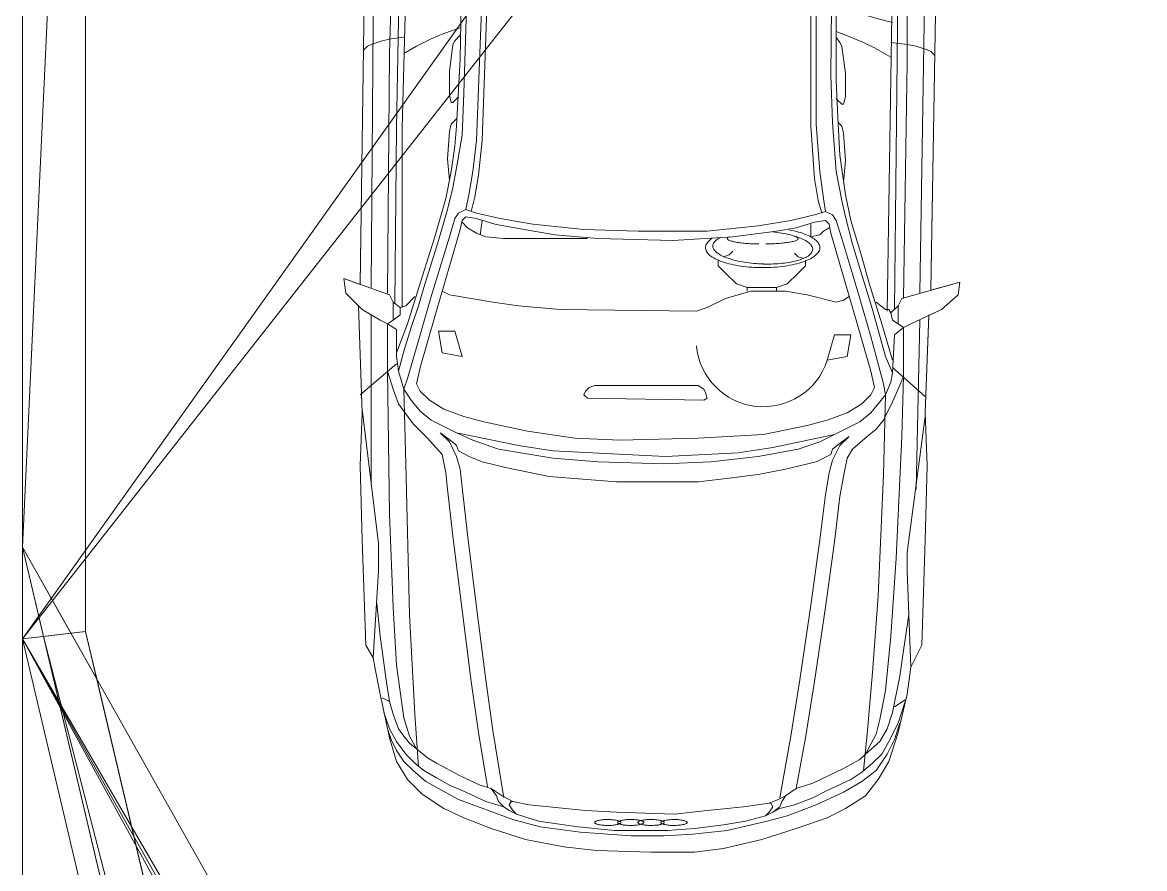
# Model space of a CAD drawing. Header units: millimetres. Extents: x 2239 to 34761, y -1911 to 21446.
# Drawn here: x 2239 to 5618, y 11521 to 14070 of the extents above; entities that cross this region are included whole.
import ezdxf

# ---------------------------------------------------------------- set-up
doc = ezdxf.new("R2010")
doc.units = ezdxf.units.MM
for name, color, linetype, lineweight in [('A-FLOR', 192, 'Continuous', 18), ('A-GENM', 13, 'Continuous', 9), ('A-ROOF', 132, 'Continuous', 9), ('A-WALL', 113, 'Continuous', 18), ('C-BLDG-PADS', 91, 'Continuous', 9), ('C-TOPO', 7, 'Continuous', 9), ('G-IMPT', 8, 'Continuous', 9)]:
    doc.layers.add(name, color=color, linetype=linetype, lineweight=lineweight)

# ---------------------------------------------------------------- blocks, each defined once
blk = doc.blocks.new('CAR - F_audi_a8_o_dwg-304222-3D View 1')
at = {"layer": 'G-IMPT'}
for p, q in [((1637.8, 762.5), (1534.1, 884.5)), ((1235.3, 847.9), (1802.6, 847.9)), ((503.3, 786.9), (515.5, 811.3)), ((1827, 750.3), (1845.3, 774.7)), ((2071, 481.9), (2119.8, 475.8)), ((1894.1, -414.8), (1894.1, -512.4)), ((1625.7, -902.8), (1528.1, -1012.6)), ((1808.7, -896.7), (1833.1, -921.1)), ((484.9, -908.9), (509.3, -945.5)), ((1216.9, -982.1), (1784.2, -994.3))]:
    blk.add_line(p, q, dxfattribs=at)
for points in [[(1802.6, -1024.8, 0), (1473.2, -1012.6, 0), (1296.2, -1018.7, 0), (1046.1, -1012.6, 0), (692.4, -1000.4, 0), (619.2, -963.8, 0), (527.6, -951.6, 0), (399.6, -921.1, 0), (302, -890.6, 0), (240.9, -854, 0), (186.1, -811.3, 0), (143.3, -744.2, 0), (112.8, -683.2, 0), (76.3, -579.5, 0), (39.6, -463.6, 0), (9.2, -335.5, 0), (-3.1, -237.9, 0), (-3.1, -91.5, 0), (3.1, 91.5, 0), (15.3, 201.3, 0), (39.6, 329.4, 0), (76.3, 445.3, 0), (112.8, 536.8, 0), (143.3, 603.9, 0), (192.1, 677.1, 0), (240.9, 725.9, 0), (302, 762.5, 0), (381.3, 786.9, 0), (527.6, 817.4, 0), (619.2, 835.7, 0), (649.6, 841.8, 0), (692.4, 866.2, 0), (1046.1, 878.4, 0), (1296.2, 884.5, 0), (1473.2, 878.4, 0), (1833.1, 890.6, 0), (1473.2, 878.4, 0), (1296.2, 884.5, 0), (1046.1, 878.4, 0), (692.4, 866.2, 0), (649.6, 841.8, 0), (619.2, 835.7, 0), (527.6, 817.4, 0), (381.3, 786.9, 0), (302, 762.5, 0), (240.9, 725.9, 0), (192.1, 677.1, 0), (143.3, 603.9, 0), (112.8, 536.8, 0), (76.3, 445.3, 0), (39.6, 329.4, 0), (15.3, 201.3, 0), (3.1, 91.5, 0), (-3.1, -91.5, 0), (-3.1, -237.9, 0), (9.2, -335.5, 0), (39.6, -463.6, 0), (76.3, -579.5, 0), (112.8, -683.2, 0), (143.3, -744.2, 0), (186.1, -811.3, 0), (240.9, -854, 0), (302, -890.6, 0), (399.6, -921.1, 0), (527.6, -951.6, 0), (619.2, -963.8, 0), (692.4, -1000.4, 0), (1046.1, -1012.6, 0), (1296.2, -1018.7, 0), (1473.2, -1012.6, 0), (1800.7, -1024.7, 0), (1820.8, -1067.5, 0), (1869.7, -1122.4, 0), (1912.4, -1128.5, 0), (1884.9, -1030.8, 0), (2949.3, -1049.2, 0)], [(3565.4, 860.1, 0), (2778.6, 872.3, 0), (1904.8, 884.5, 0), (1924.6, 939.4, 0), (1875.8, 933.3, 0), (1833.1, 890.6, 0)], [(1924.6, 939.4, 0), (1869.7, 786.9, 0), (1845.3, 774.7, 0), (1784.2, 774.7, 0), (1772.1, 793, 0), (1784.2, 817.4, 0), (1820.8, 878.4, 0), (1875.8, 933.3, 0), (1924.6, 939.4, 0)], [(649.6, 841.8, 0), (942.5, 823.5, 0), (1034, 823.5, 0), (1485.3, 878.4, 0)], [(3681.3, 725.9, 0), (3693.6, 750.3, 0), (3705.8, 768.6, 0), (3718, 793, 0), (3724.1, 823.5, 0), (3711.8, 841.8, 0), (3565.4, 860.1, 0), (2778.6, 872.3, 0), (1906.2, 884.5, 0)], [(2693.2, 872.3, 0), (2705.3, 860.1, 0), (2711.4, 847.9, 0), (2723.7, 811.3, 0), (2729.8, 780.8, 0), (2735.8, 738.1, 0)], [(1613.5, 793, 0), (1131.6, 786.9, 0), (820.5, 774.7, 0), (625.3, 762.5, 0), (448.4, 738.1, 0), (387.3, 719.8, 0), (344.7, 695.4, 0), (362.9, 719.8, 0), (387.3, 738.1, 0), (411.8, 756.4, 0), (460.6, 774.7, 0), (503.3, 786.9, 0), (582.6, 799.1, 0), (674.1, 811.3, 0), (722.8, 817.4, 0), (832.7, 829.6, 0)], [(3236.1, 835.7, 0), (2784.6, 841.8, 0), (1894.1, 847.9, 0)], [(411.8, 793, 0), (375.2, 780.8, 0), (338.6, 762.5, 0), (302, 738.1, 0), (271.5, 707.6, 0), (234.8, 664.9, 0), (204.3, 610, 0), (173.9, 555.1, 0), (106.8, 372.1, 0), (82.3, 280.6, 0), (64.1, 146.4, 0), (51.9, -24.4, 0), (51.9, -134.2, 0), (58, -231.8, 0), (70.1, -347.7, 0), (100.7, -481.9, 0), (118.9, -549, 0), (155.6, -646.6, 0), (198.3, -738.1, 0), (234.8, -799.1, 0), (271.5, -847.9, 0), (326.4, -884.5, 0), (375.2, -908.9, 0), (430.1, -927.2, 0)], [(466.7, 805.2, 0), (411.8, 786.9, 0), (369.1, 762.5, 0), (326.4, 732, 0), (295.9, 701.5, 0), (271.5, 671, 0), (247.1, 628.3, 0), (222.7, 585.6, 0), (198.3, 530.7, 0), (167.8, 463.6, 0), (149.5, 402.6, 0), (137.3, 384.3, 0), (125.1, 359.9, 0), (100.7, 286.7, 0), (82.3, 152.5, 0), (70.1, 30.5, 0), (70.1, -146.4, 0), (76.3, -237.9, 0), (88.5, -335.5, 0), (100.7, -408.7, 0), (118.9, -475.8, 0), (131.2, -500.2, 0), (143.3, -524.6, 0), (155.6, -573.4, 0), (180, -634.4, 0), (204.3, -683.2, 0), (240.9, -762.5, 0), (265.3, -799.1, 0), (295.9, -835.7, 0), (326.4, -866.2, 0), (369.1, -890.6, 0), (430.1, -921.1, 0), (503.3, -945.5, 0)], [(1613.5, 756.4, 0), (1662.2, 762.5, 0), (1753.8, 762.5, 0), (1772.1, 793, 0), (1613.5, 793, 0), (1552.5, 774.7, 0), (1503.7, 756.4, 0), (1479.3, 738.1, 0), (1436.6, 707.6, 0), (1387.8, 658.8, 0), (1332.8, 610, 0), (1271.9, 597.8, 0), (1216.9, 591.7, 0), (1058.4, 573.4, 0), (570.4, 512.4, 0), (399.6, 488, 0), (216.6, 457.5, 0)], [(1875.8, 793, 0), (2681, 786.9, 0), (3486.1, 762.5, 0)], [(3083.6, -951.6, 0), (2650.5, -951.6, 0), (1857.5, -939.4, 0)], [(283.6, 689.3, 0), (460.6, 701.5, 0), (796.1, 719.8, 0), (1302.4, 732, 0), (1552.5, 738.1, 0), (1613.5, 756.4, 0), (1680.6, 738.1, 0), (1759.8, 713.7, 0), (1833.1, 689.3, 0), (1894.1, 671, 0), (2052.7, 622.2, 0), (2156.4, 591.7, 0), (2229.6, 573.4, 0), (2296.7, 561.2, 0), (2406.5, 542.9, 0), (2546.8, 536.8, 0), (2943.3, 524.6, 0)], [(1674.5, 762.5, 0), (1772.1, 725.9, 0), (1930.7, 677.1, 0), (2064.8, 634.4, 0), (2193, 597.8, 0), (2284.5, 579.5, 0), (2369.8, 567.3, 0), (2437, 561.2, 0), (2662.6, 549, 0), (3028.6, 542.9, 0), (3284.8, 542.9, 0), (3400.8, 555.1, 0), (3535, 579.5, 0), (3644.8, 610, 0), (3772.8, 646.6, 0), (3846.1, 671, 0), (3919.3, 707.6, 0)], [(1784.2, 774.7, 0), (1802.6, 750.3, 0), (1827, 750.3, 0), (1833.1, 732, 0), (1863.6, 701.5, 0)], [(1839.2, 768.6, 0), (2430.8, 762.5, 0), (3095.8, 750.3, 0), (3754.6, 719.8, 0), (3919.3, 707.6, 0), (3968.1, 701.5, 0), (3949.8, 689.3, 0)], [(2083.2, -48.8, 0), (2089.3, 134.2, 0), (2107.6, 305, 0), (2125.8, 414.8, 0), (2144.2, 494.1, 0), (2156.4, 530.7, 0), (2144.2, 555.1, 0), (2125.8, 567.3, 0), (2064.8, 585.6, 0), (1863.6, 646.6, 0), (1735.5, 683.2, 0), (1589.1, 725.9, 0), (1552.5, 738.1, 0), (1515.8, 713.7, 0), (1479.3, 683.2, 0), (1448.8, 646.6, 0), (1406.1, 561.2, 0), (1363.3, 353.8, 0), (1345.1, 237.9, 0), (1326.8, -140.3, 0), (1338.9, -384.3, 0), (1357.3, -500.2, 0), (1400, -707.6, 0), (1442.7, -793, 0), (1473.2, -829.6, 0), (1509.8, -860.1, 0), (1534.1, -878.4, 0), (1570.8, -872.3, 0), (1729.3, -829.6, 0), (1857.5, -793, 0), (2058.8, -732, 0), (2119.8, -713.7, 0), (2138.1, -701.5, 0), (2150.2, -677.1, 0), (2138.1, -640.5, 0), (2119.8, -561.2, 0), (2101.4, -451.4, 0), (2083.2, -280.6, 0), (2083.2, -48.8, 0)], [(1827, 744.2, 0), (2430.8, 744.2, 0), (3101.8, 725.9, 0), (3608.1, 701.5, 0)], [(2681, 738.1, 0), (2705.3, 695.4, 0), (2729.8, 646.6, 0), (2748.1, 603.9, 0), (2766.4, 549, 0)], [(344.7, 695.4, 0), (314.1, 658.8, 0), (295.9, 628.3, 0), (253.2, 549, 0), (222.7, 481.9, 0), (210.5, 445.3, 0), (186.1, 408.7, 0), (167.8, 372.1, 0), (155.6, 317.2, 0), (137.3, 128.1, 0), (131.2, 24.4, 0), (125.1, -170.8, 0), (137.3, -280.6, 0), (149.5, -402.6, 0), (161.6, -488, 0), (173.9, -518.5, 0), (186.1, -542.9, 0), (198.3, -561.2, 0), (210.5, -579.5, 0)], [(2058.8, 85.4, 0), (2071, 231.8, 0), (2095.3, 366, 0), (2107.6, 433.1, 0), (2125.8, 494.1, 0), (2132, 530.7, 0), (2119.8, 542.9, 0), (2089.3, 549, 0), (1985.6, 579.5, 0), (1796.5, 634.4, 0), (1625.7, 683.2, 0), (1570.8, 695.4, 0), (1546.4, 683.2, 0), (1515.8, 652.7, 0), (1485.3, 603.9, 0), (1460.9, 536.8, 0), (1442.7, 469.7, 0), (1412.1, 323.3, 0), (1387.8, 164.7, 0), (1381.7, 12.2, 0), (1387.8, -250.1, 0), (1400, -469.7, 0), (1430.5, -616.1, 0), (1448.8, -683.2, 0), (1473.2, -750.3, 0), (1503.7, -799.1, 0), (1534.1, -829.6, 0), (1558.6, -841.8, 0), (1613.5, -829.6, 0), (1784.2, -780.8, 0), (1973.3, -725.9, 0), (2077.1, -695.4, 0), (2107.6, -689.3, 0), (2119.8, -677.1, 0), (2113.7, -640.5, 0), (2095.3, -579.5, 0), (2083.2, -512.4, 0), (2064.8, -366, 0), (2052.7, -164.7, 0), (2058.8, 85.4, 0)], [(180, 402.6, 0), (405.6, 439.2, 0), (576.5, 463.6, 0), (820.5, 494.1, 0), (1064.5, 524.6, 0), (1223.1, 542.9, 0), (1284.1, 549, 0), (1326.8, 561.2, 0), (1375.6, 585.6, 0), (1406.1, 616.1, 0), (1387.8, 591.7, 0), (1369.5, 567.3, 0), (1363.3, 561.2, 0), (1345.1, 555.1, 0), (1326.8, 518.5, 0), (1308.5, 475.8, 0), (1290.1, 396.5, 0), (1259.7, 250.1, 0), (1241.3, 24.4, 0), (1241.3, -250.1, 0), (1253.6, -353.8, 0), (1265.8, -451.4, 0), (1284.1, -542.9, 0), (1308.5, -646.6, 0), (1332.8, -695.4, 0), (1351.2, -701.5, 0), (1357.3, -707.6, 0), (1375.6, -732, 0), (1393.8, -756.4, 0), (1363.3, -725.9, 0), (1314.6, -701.5, 0), (1271.9, -689.3, 0), (1198.7, -677.1, 0), (1046.1, -658.8, 0), (826.6, -628.3, 0), (576.5, -591.7, 0), (387.3, -561.2, 0), (180, -524.6, 0)], [(1662.2, 542.9, 0), (1747.7, 567.3, 0), (1747.7, 622.2, 0), (1674.5, 610, 0), (1662.2, 542.9, 0)], [(1863.6, -756.4, 0), (1851.3, -738.1, 0), (1845.3, -713.7, 0), (1869.7, -616.1, 0), (1881.8, -542.9, 0), (1881.8, -427, 0), (1857.5, -341.6, 0), (1827, -280.6, 0), (1814.8, -244, 0), (1820.8, 213.5, 0), (1833.1, 353.8, 0), (1845.3, 439.2, 0), (1857.5, 512.4, 0), (1869.7, 585.6, 0), (1881.8, 610, 0)], [(2254, 585.6, 0), (2327.2, 591.7, 0), (2418.7, 585.6, 0), (2443.1, 579.5, 0), (2461.3, 561.2, 0)], [(2534.6, 555.1, 0), (2516.3, 573.4, 0), (2516.3, 579.5, 0), (2540.6, 585.6, 0), (2620, 585.6, 0), (2711.4, 573.4, 0), (2723.7, 567.3, 0), (2742, 549, 0)], [(1406.1, 561.2, 0), (1381.7, 506.3, 0), (1351.2, 420.9, 0), (1320.7, 237.9, 0), (1308.5, 85.4, 0), (1302.4, -134.2, 0), (1308.5, -292.8, 0), (1326.8, -451.4, 0), (1351.2, -585.6, 0), (1375.6, -658.8, 0), (1400, -707.6, 0)], [(2113.7, 542.9, 0), (2095.3, 524.6, 0), (2077.1, 494.1, 0), (2064.8, 463.6, 0), (2058.8, 402.6, 0), (2058.8, 122, 0)], [(2156.4, 530.7, 0), (2211.3, 518.5, 0), (2284.5, 506.3, 0), (2388.2, 494.1, 0), (2888.4, 475.8, 0), (3589.8, 469.7, 0), (3644.8, 475.8, 0), (3687.4, 481.9, 0), (3718, 488, 0)], [(2150.2, 512.4, 0), (2199.1, 500.2, 0), (2272.2, 488, 0), (2388.2, 475.8, 0), (2894.5, 457.5, 0), (3583.8, 451.4, 0), (3663.1, 457.5, 0), (3705.8, 469.7, 0)], [(149.5, 402.6, 0), (167.8, 420.9, 0), (186.1, 427, 0), (210.5, 445.3, 0)], [(125.1, 359.9, 0), (137.3, 372.1, 0), (155.6, 384.3, 0), (167.8, 378.2, 0), (167.8, 372.1, 0)], [(1522, 122, 0), (1515.8, -268.4, 0), (1522, -280.6, 0), (1540.2, -274.5, 0), (1552.5, -268.4, 0), (1564.7, -250.1, 0), (1564.7, 97.6, 0), (1558.6, 115.9, 0), (1546.4, 128.1, 0), (1534.1, 134.2, 0), (1522, 122, 0)], [(1881.8, -414.8, 0), (1894.1, -414.8, 0), (1906.2, -378.2, 0), (1942.8, -341.6, 0), (1967.3, -317.2, 0), (1985.6, -317.2, 0)], [(1997.8, -335.5, 0), (2003.8, -353.8, 0), (2016.1, -366, 0)], [(118.9, -475.8, 0), (131.2, -488, 0), (149.5, -500.2, 0), (161.6, -494.1, 0), (161.6, -488, 0)], [(131.2, -500.2, 0), (149.5, -524.6, 0), (167.8, -530.7, 0), (186.1, -542.9, 0)], [(1881.8, -512.4, 0), (1894.1, -512.4, 0), (1906.2, -549, 0), (1942.8, -585.6, 0), (1967.3, -610, 0), (1985.6, -610, 0)], [(1607.3, -902.8, 0), (1735.5, -908.9, 0), (1759.8, -939.4, 0), (1595.2, -939.4, 0), (1552.5, -921.1, 0), (1509.8, -902.8, 0), (1448.8, -872.3, 0), (1418.2, -847.9, 0), (1393.8, -817.4, 0), (1351.2, -768.6, 0), (1320.7, -750.3, 0), (1259.7, -738.1, 0), (1192.6, -725.9, 0), (1040.1, -707.6, 0), (820.5, -677.1, 0), (570.4, -640.5, 0), (381.3, -610, 0), (210.5, -579.5, 0), (228.8, -634.4, 0), (277.6, -738.1, 0), (308.1, -793, 0), (326.4, -811.3, 0)], [(1991.7, -603.9, 0), (1997.8, -585.6, 0), (2010, -573.4, 0)], [(2107.6, -628.3, 0), (2064.8, -628.3, 0), (2071, -658.8, 0), (2083.2, -671, 0), (2095.3, -689.3, 0)], [(2144.2, -664.9, 0), (2186.8, -652.7, 0), (2260.1, -640.5, 0), (2437, -628.3, 0), (2766.4, -628.3, 0), (3541.1, -634.4, 0), (3596, -640.5, 0), (3681.3, -652.7, 0), (3699.7, -658.8, 0)], [(2150.2, -677.1, 0), (2193, -671, 0), (2284.5, -658.8, 0), (2443.1, -646.6, 0), (2772.5, -646.6, 0), (3516.6, -652.7, 0), (3589.8, -658.8, 0), (3669.2, -671, 0), (3711.8, -677.1, 0)], [(271.5, -805.2, 0), (393.5, -817.4, 0), (600.8, -835.7, 0), (857.1, -854, 0), (1265.8, -872.3, 0), (1534.1, -878.4, 0), (1576.8, -896.7, 0), (1607.3, -902.8, 0), (1662.2, -878.4, 0), (1820.8, -835.7, 0), (1936.8, -799.1, 0), (2040.5, -768.6, 0), (2132, -744.2, 0), (2186.8, -732, 0), (2284.5, -713.7, 0), (2449.2, -701.5, 0), (2607.8, -695.4, 0), (3187.3, -701.5, 0)], [(1650.1, -683.2, 0), (1735.5, -707.6, 0), (1735.5, -762.5, 0), (1662.2, -750.3, 0), (1650.1, -683.2, 0)], [(1650.1, -902.8, 0), (1772.1, -866.2, 0), (1912.4, -823.5, 0), (1997.8, -799.1, 0), (2119.8, -762.5, 0), (2205.2, -744.2, 0), (2339.3, -725.9, 0), (2443.1, -719.8, 0), (2589.4, -713.7, 0), (2943.3, -713.7, 0), (3211.7, -719.8, 0), (3358.1, -732, 0), (3461.8, -750.3, 0), (3596, -786.9, 0), (3711.8, -823.5, 0), (3785.1, -847.9, 0), (3864.4, -878.4, 0), (3894.8, -896.7, 0)], [(2528.5, -713.7, 0), (2510.1, -732, 0), (2510.1, -738.1, 0), (2534.6, -744.2, 0), (2613.8, -744.2, 0), (2705.3, -732, 0), (2717.6, -725.9, 0), (2735.8, -713.7, 0)], [(2668.8, -896.7, 0), (2699.3, -841.8, 0), (2717.6, -805.2, 0), (2735.8, -762.5, 0), (2754.1, -713.7, 0)], [(2784.6, -902.8, 0), (2796.8, -854, 0), (2809.1, -811.3, 0), (2821.3, -768.6, 0), (2833.4, -713.7, 0)], [(2247.8, -738.1, 0), (2321.1, -744.2, 0), (2412.6, -738.1, 0), (2437, -732, 0), (2449.2, -719.8, 0)], [(1595.2, -939.4, 0), (1393.8, -933.3, 0), (985.2, -915, 0), (722.8, -896.7, 0), (539.9, -878.4, 0), (442.3, -860.1, 0), (393.5, -847.9, 0), (326.4, -811.3, 0), (369.1, -860.1, 0), (411.8, -884.5, 0), (466.7, -902.8, 0), (588.7, -927.2, 0), (674.1, -939.4, 0), (796.1, -957.7, 0)], [(1875.8, -994.3, 0), (2992.1, -1012.6, 0), (3779, -1006.5, 0), (4108.4, -994.3, 0), (4413.3, -994.3, 0), (4535.3, -969.9, 0), (4669.6, -951.6, 0), (4773.3, -927.2, 0), (4883.1, -902.8, 0), (4925.8, -884.5, 0), (4950.2, -860.1, 0), (4968.5, -823.5, 0)], [(1772.1, -921.1, 0), (1784.2, -902.8, 0), (1808.7, -896.7, 0), (1820.8, -890.6, 0), (1820.8, -878.4, 0), (1845.3, -847.9, 0)], [(1814.8, -884.5, 0), (2955.4, -902.8, 0), (3376.4, -896.7, 0), (3596, -890.6, 0)], [(1820.8, -908.9, 0), (2979.8, -921.1, 0), (3571.6, -915, 0), (3833.8, -902.8, 0), (3943.7, -896.7, 0), (3949.8, -884.5, 0)], [(2674.8, -1043.1, 0), (2687.1, -1030.9, 0), (2693.2, -1018.7, 0), (2705.3, -982.1, 0), (2711.4, -951.6, 0), (2717.6, -896.7, 0)], [(1820.8, -1067.5, 0), (1869.7, -1122.4, 0), (1912.4, -1128.5, 0), (1857.5, -933.3, 0), (1833.1, -921.1, 0), (1772.1, -921.1, 0), (1759.8, -939.4, 0), (1772.1, -963.8, 0), (1820.8, -1067.5, 0)], [(1888, -1030.9, 0), (2949.3, -1049.2, 0), (3577.7, -1043.1, 0), (3693.6, -1030.9, 0), (3705.8, -1012.6, 0), (3699.7, -982.1, 0), (3687.4, -957.7, 0), (3675.3, -939.4, 0), (3663.1, -915, 0)], [(619.2, -963.8, 0), (942.5, -951.6, 0), (1003.5, -951.6, 0), (1460.9, -1012.6, 0)]]:
    blk.add_polyline3d(points, dxfattribs=at)
for centre, radius, start, end in [((224, 57.5), 137, 171.4227, 174.6345), ((182.1, 63.9), 94.6, 167.3758, 171.4896), ((143.6, 72.7), 55.2, 161.6336, 167.5415), ((115.7, 82.2), 25.7, 152.1722, 162.0435), ((101, 90.2), 8.99, 133.4246, 153.4161), ((96.9, 94.6), 2.96, 92.769, 134.3714), ((96.6, 94.6), 2.96, 45.3247, 86.9272), ((92.5, 90.2), 8.99, 26.2976, 46.2891), ((77.8, 82.3), 25.7, 17.6653, 27.5365), ((49.8, 73), 55.2, 12.1651, 18.0729), ((11.3, 64.4), 94.6, 8.211, 12.3248), ((-30.6, 58.2), 137, 5.0721, 8.2839), ((280.1, 53), 193.3, 177.3126, 179.8641), ((280.1, 52.9), 193.3, 179.8429, 182.3943), ((259.6, 54), 172.8, 174.5866, 177.3366), ((259.6, 52), 172.8, 182.366, 185.116), ((-66.2, 52.8), 172.8, 354.5935, 357.3435), ((-66.2, 54.9), 172.8, 2.366, 5.116), ((-86.7, 53.9), 193.3, 359.8429, 2.3943), ((-86.7, 53.9), 193.3, 357.3126, 359.8641), ((224, 48.7), 137, 185.0796, 188.2913), ((222.4, -18.6), 135.5, 171.7593, 175.0084), ((182.1, 42.5), 94.6, 188.211, 192.3248), ((181.1, -12.5), 93.6, 167.6748, 171.8346), ((143.6, 33.9), 55.2, 192.1651, 198.0729), ((143, -4), 54.6, 161.8658, 167.8341), ((115.4, 5.2), 25.5, 152.3408, 162.292), ((115.6, 24.6), 25.7, 197.6653, 207.5365), ((100.8, 13), 9, 133.4923, 153.536), ((100.9, 16.7), 8.99, 206.2828, 226.2743), ((96.7, 17.4), 3.02, 93.1614, 134.4244), ((96.7, 12.3), 2.97, 225.3357, 266.9382), ((96.4, 17.4), 3.02, 46.1663, 87.4294), ((96.4, 12.3), 2.96, 272.7798, 314.3823), ((92.4, 13), 9, 27.0383, 47.082), ((92.3, 16.7), 8.99, 313.4098, 333.4013), ((77.9, 5), 25.5, 18.3113, 28.2626), ((77.7, 24.7), 25.7, 332.1842, 342.0554), ((49.7, 34.1), 55.2, 341.6239, 347.5318), ((50.4, -4.5), 54.7, 12.7496, 18.7179), ((11.2, 42.9), 94.6, 347.384, 351.4979), ((12.4, -13.4), 93.6, 8.7572, 12.917), ((-30.6, 49.4), 137, 351.4153, 354.6271), ((-28.9, -19.9), 135.5, 5.5782, 8.8273), ((277.8, -22.7), 191, 177.7236, 180.3057), ((277.8, -22.8), 191, 180.2872, 182.8692), ((257.6, -21.8), 170.7, 174.9646, 177.7473), ((257.6, -23.9), 170.8, 182.8341, 185.6168), ((-64, -23.5), 170.8, 2.8341, 5.6168), ((-64, -25.5), 170.7, 354.9715, 357.7542), ((-84.2, -24.5), 191, 0.2805, 2.8626), ((-84.2, -24.6), 191, 357.7236, 0.3057), ((257.6, -91.5), 170.8, 174.3832, 177.1659), ((222.5, -27.4), 135.5, 185.5782, 188.8273), ((222.5, -88), 135.5, 171.1727, 174.4218), ((181.2, -33.9), 93.6, 188.7572, 192.917), ((181.2, -81.4), 93.6, 167.083, 171.2428), ((143.2, -42.8), 54.7, 192.7496, 198.7179), ((143.2, -72.6), 54.7, 161.2821, 167.2504), ((115.7, -63), 25.5, 151.7493, 161.7006), ((115.7, -52.3), 25.5, 198.2994, 208.2507), ((101.2, -55), 9, 132.9035, 152.9472), ((101.2, -60.3), 9, 207.0528, 227.0965), ((97.2, -50.6), 3.02, 92.5706, 133.8337), ((97.2, -64.7), 3.02, 226.1663, 267.4294), ((96.9, -50.6), 3.02, 45.5756, 86.8386), ((96.9, -64.7), 3.02, 273.1614, 314.4244), ((92.8, -55), 9, 26.4493, 46.493), ((92.8, -60.4), 9, 313.507, 333.5507), ((78.2, -62.8), 25.5, 17.7199, 27.6712), ((78.2, -52.5), 25.5, 332.3288, 342.2801), ((50.6, -43.3), 54.6, 341.8658, 347.8341), ((50.6, -72.1), 54.6, 12.1659, 18.1342), ((12.5, -34.8), 93.6, 347.6748, 351.8346), ((12.5, -80.6), 93.6, 8.1654, 12.3252), ((-28.8, -28.7), 135.5, 351.7593, 355.0084), ((-28.8, -86.7), 135.5, 4.9916, 8.2407), ((-64, -89.8), 170.7, 2.2458, 5.0285), ((277.8, -92.6), 191, 177.1308, 179.7128), ((277.8, -92.7), 191, 179.6943, 182.2764), ((257.6, -93.6), 170.7, 182.2527, 185.0354), ((222.4, -96.8), 135.5, 184.9916, 188.2407), ((-28.9, -95.5), 135.5, 351.1727, 354.4218), ((-64, -91.9), 170.8, 354.3832, 357.1659), ((-84.2, -90.8), 191, 357.1374, 359.7195), ((-84.2, -90.7), 191, 359.6943, 2.2764), ((224, -164.1), 137, 171.7087, 174.9204), ((181.1, -102.9), 93.6, 188.1654, 192.3252), ((182.1, -157.8), 94.6, 167.6752, 171.789), ((143, -111.3), 54.6, 192.1659, 198.1342), ((143.6, -149.3), 55.2, 161.9271, 167.8349), ((115.6, -139.9), 25.7, 152.4635, 162.3347), ((115.4, -120.6), 25.5, 197.708, 207.6592), ((100.9, -132), 8.99, 133.7257, 153.7172), ((100.8, -128.4), 9, 206.464, 226.5077), ((96.7, -132.8), 3.02, 225.5756, 266.8386), ((96.7, -127.7), 2.97, 93.0618, 134.6643), ((96.4, -127.7), 2.96, 45.6177, 87.2202), ((96.4, -132.8), 3.02, 272.5706, 313.8337), ((92.3, -132.1), 8.99, 26.5987, 46.5902), ((92.4, -128.4), 9, 312.918, 332.9617), ((77.7, -140), 25.7, 17.9446, 27.8158), ((77.9, -120.4), 25.5, 331.7374, 341.6887), ((49.7, -149.5), 55.2, 12.4682, 18.3761), ((50.4, -110.9), 54.7, 341.2821, 347.2504), ((11.2, -158.3), 94.6, 8.5021, 12.616), ((12.4, -102), 93.6, 347.083, 351.2428), ((-30.6, -164.7), 137, 5.3729, 8.5847), ((280.1, -168.3), 193.3, 177.6057, 180.1571), ((280.1, -168.4), 193.3, 180.1359, 182.6874), ((259.6, -167.4), 172.8, 174.884, 177.634), ((259.6, -169.4), 172.8, 182.6634, 185.4134), ((224, -172.9), 137, 185.3655, 188.5773), ((-30.6, -173.5), 137, 351.7161, 354.9279), ((-66.2, -168.2), 172.8, 2.6565, 5.4065), ((-66.2, -170.2), 172.8, 354.884, 357.634), ((-86.7, -169.2), 193.3, 0.1359, 2.6874), ((-86.7, -169.3), 193.3, 357.6057, 0.1571), ((182.1, -179.3), 94.6, 188.5104, 192.6242), ((143.6, -188.1), 55.2, 192.4585, 198.3664), ((115.7, -197.6), 25.7, 197.9565, 207.8278), ((101, -205.5), 8.99, 206.5839, 226.5754), ((96.9, -209.9), 2.96, 225.6286, 267.231), ((96.6, -209.9), 2.96, 273.0728, 314.6753), ((92.5, -205.6), 8.99, 313.7109, 333.7024), ((77.8, -197.7), 25.7, 332.4635, 342.3347), ((49.8, -188.3), 55.2, 341.9271, 347.8349), ((11.3, -179.8), 94.6, 347.6752, 351.789), ((1719.2, -468.6), 225.5, 95.1708, 252.1488), ((2108.6, -369), 133, 147.1773, 157.3863), ((2053.8, -333), 67.5, 131.5573, 147.6308), ((2031.4, -307.5), 33.6, 106.3206, 131.8905), ((2034.6, -321.3), 22.5, 95.5672, 125.0822), ((2028.2, -298.8), 24.2, 73.3191, 104.9558), ((2033.5, -318.3), 19.4, 60.9631, 93.4752), ((2024.5, -308.5), 34.7, 47.0308, 72.0583), ((2026, -331), 34.1, 37.8878, 60.2882), ((2000.7, -334.8), 70.1, 31.7377, 47.4013), ((2196.2, -406.6), 228.3, 157.1395, 164.25), ((2160.2, -407.4), 177.1, 153.7685, 161.2208), ((2088, -371.3), 96.4, 142.8811, 154.0779), ((2047.7, -340.2), 45.5, 124.9664, 143.466), ((1995, -356.1), 74, 25.1298, 38.4953), ((2407, -457.2), 445.4, 169.5034, 174.0506), ((2303.3, -437.6), 339.8, 164.1246, 169.5735), ((2356.7, -465.4), 382.2, 166.4926, 170.9466), ((2255.9, -440.8), 278.5, 161.0689, 166.573), ((2307.4, -423.1), 264.7, 169.1391, 172.7273), ((2173.4, -396.9), 128.2, 163.5407, 169.3805), ((2092.3, -372.2), 43.5, 152.3145, 164.4305), ((2061.9, -355.6), 8.76, 120.4981, 156.2914), ((2058.7, -351.2), 3.44, 47.7094, 112.4296), ((2051.4, -359), 14.1, 20.8932, 46.8224), ((2482, -465.4), 520.8, 174.0068, 178.1021), ((2438.9, -478.9), 465.5, 170.8995, 174.803), ((2639.7, -459.4), 599.1, 175.174, 177.2502), ((2474.7, -445.2), 433.5, 172.6361, 175.2143), ((2509, -467.1), 547.8, 178.0204, 181.9797), ((2482, -483.1), 508.8, 174.7677, 178.4458), ((2761.9, -465.6), 721.4, 177.2239, 179.0573), ((2480.8, -468), 519.6, 181.9905, 186.0923), ((2474.6, -483.2), 501.5, 178.4145, 182.1285), ((2769.9, -467.4), 729.4, 180.7794, 182.5993), ((2404.8, -476.4), 443.2, 186.0458, 190.608), ((2418.5, -485.6), 445.2, 182.0896, 186.1109), ((2653.5, -473), 613, 182.5741, 184.6187), ((2490.9, -486.4), 449.7, 184.58, 187.0954), ((1623.4, -455.2), 459.7, 350.5454, 354.4821), ((2300.7, -496.3), 337.2, 190.5378, 196.0149), ((2327.7, -495.6), 353.9, 186.0582, 190.7472), ((2224.3, -515.6), 248.6, 190.6517, 196.59), ((2322.1, -507.8), 279.6, 187.0124, 190.4711), ((2183.9, -533.9), 138.9, 190.2484, 195.7805), ((1809.4, -495.1), 269.3, 340.5292, 346.1582), ((1708.2, -469.6), 373.7, 346.0714, 350.5929), ((1744.8, -493.8), 348.4, 344.5797, 349.9384), ((2193.8, -527.6), 225.8, 195.8872, 203.0494), ((2131.4, -543.8), 151.6, 196.4042, 204.6754), ((2097.6, -559), 49.1, 195.0123, 206.1701), ((2063.1, -576.7), 10.3, 202.6277, 234.6543), ((1903.7, -529), 169.1, 333.0016, 340.6882), ((2058.8, -582.2), 3.35, 240.234, 305.9508), ((2053.1, -575.6), 12, 309.2615, 338.2349), ((2014.8, -557.1), 54.5, 335.0811, 345.4739), ((1852.6, -524), 236.5, 337.7557, 344.7002), ((2106.9, -565.2), 131.1, 202.8008, 213.1078), ((2065.6, -574.7), 78.9, 204.2912, 217.0992), ((2052.9, -601), 66.3, 212.6485, 228.9039), ((2032, -600.6), 36.5, 216.4887, 237.9263), ((2023.1, -614.5), 19.9, 238.3903, 270.3599), ((2022.3, -612.9), 21.5, 272.5195, 302.878), ((2010.8, -595.3), 42.5, 302.9164, 322.2754), ((1973.2, -565), 90.8, 321.6785, 333.3353), ((1999.8, -597.8), 71.3, 313.0425, 328.5318), ((1942.3, -561.3), 139.3, 328.0926, 337.9884), ((2031.2, -626.2), 33.1, 228.5893, 254.3928), ((2028.2, -634.5), 24.3, 255.8007, 287.4235), ((2024.3, -624.3), 35.2, 288.6382, 313.4286)]:
    blk.add_arc(centre, radius, start, end, dxfattribs=at)
blk = doc.blocks.new('CAR - AUDI_A8-304223-3D View 1')
at = {"xscale": 0.8966363104548827, "yscale": 0.8966363104548827, "zscale": 0.8966363104548827}
blk.add_blockref('CAR - F_audi_a8_o_dwg-304222-3D View 1', (-2307.2, 84.7), dxfattribs=at)

msp = doc.modelspace()

# ---------------------------------------------------------------- block references
at = {"layer": 'A-GENM', "rotation": 89.9999999999999}
msp.add_blockref('CAR - AUDI_A8-304223-3D View 1', (4134.4, 13880.5, -255), dxfattribs=at)

# ---------------------------------------------------------------- meshes
at = {"layer": 'A-FLOR', "color": 7}
mesh = msp.add_polyface(dxfattribs=at)
corners = [(2239.4, 16905.5, -455), (5649.4, 16905.5, -455), (5649.4, 6335.5, -455), (5802.4, 6335.5, -455), (5802.4, 3529.3, -455), (4323, 3369.2, -455), (2239.4, 12213.4, -455)]
mesh.append_faces([[corners[k] for k in face] for face in [(6, 2, 5)]], dxfattribs={"vtx0": -1, "vtx1": -1, "color": 7})
mesh.append_faces([[corners[k] for k in face] for face in [(6, 0, 1, 2), (2, 3, 4, 5)]], dxfattribs={"vtx3": -1, "color": 7})
mesh = msp.add_polyface(dxfattribs=at)
corners = [(2239.4, 16905.5, -255), (2239.4, 16555.5, -255), (2239.4, 12213.4, -255), (4323, 3369.2, -255), (4513.3, 3389.8, -255), (5612.4, 3508.7, -255), (5802.4, 3529.3, -255), (5802.4, 6335.5, -255), (5649.4, 6335.5, -255), (5649.4, 16555.5, -255), (5649.4, 16905.5, -255)]
mesh.append_faces([[corners[k] for k in face] for face in [(1, 10, 0)]], dxfattribs={"vtx0": -1, "color": 7})
mesh.append_faces([[corners[k] for k in face] for face in [(4, 5, 8, 3)]], dxfattribs={"vtx1": -1, "vtx2": -1, "color": 7})
mesh.append_faces([[corners[k] for k in face] for face in [(9, 10, 1, 2), (8, 9, 2, 3)]], dxfattribs={"vtx1": -1, "vtx3": -1, "color": 7})
mesh.append_faces([[corners[k] for k in face] for face in [(6, 7, 8, 5)]], dxfattribs={"vtx2": -1, "color": 7})
mesh = msp.add_polyface(dxfattribs=at)
corners = [(2239.4, 16905.5, -455), (2239.4, 12213.4, -455), (2239.4, 12213.4, -255), (2239.4, 16555.5, -255), (2239.4, 16905.5, -255)]
mesh.append_faces([[corners[k] for k in face] for face in [(3, 0, 1, 2)]], dxfattribs={"vtx0": -1, "color": 7})
mesh.append_faces([[corners[k] for k in face] for face in [(3, 4, 0)]], dxfattribs={"vtx2": -1, "color": 7})
mesh = msp.add_polyface(dxfattribs=at)
corners = [(2239.4, 12213.4, -455), (4323, 3369.2, -455), (4323, 3369.2, -255), (2239.4, 12213.4, -255)]
mesh.append_faces([[corners[k] for k in face] for face in [(0, 1, 2, 3)]], dxfattribs={"color": 7})
at = {"layer": 'A-ROOF'}
mesh = msp.add_polyface(dxfattribs=at)
corners = [(2239.4, 17005.5, 1860), (5649.4, 17005.5, 2773.7), (5649.4, 16555.5, 2773.7), (5649.4, 6433.6, 2773.7), (2239.4, 12489.8, 1860), (2239.4, 16555.5, 1860)]
mesh.append_faces([[corners[k] for k in face] for face in [(0, 1, 2, 5)]], dxfattribs={"vtx2": -1})
mesh.append_faces([[corners[k] for k in face] for face in [(2, 3, 4, 5)]], dxfattribs={"vtx3": -1})
mesh = msp.add_polyface(dxfattribs=at)
corners = [(5649.4, 17005.5, 3210.6), (2239.4, 17005.5, 2296.9), (2239.4, 12213.4, 2296.9), (5606.1, 6234.1, 3199), (5649.4, 6273.8, 3210.6)]
mesh.append_faces([[corners[k] for k in face] for face in [(0, 1, 2)]], dxfattribs={"vtx2": -1})
mesh.append_faces([[corners[k] for k in face] for face in [(2, 3, 4, 0)]], dxfattribs={"vtx3": -1})
mesh = msp.add_polyface(dxfattribs=at)
corners = [(2239.4, 12213.4, 1860), (2239.4, 12213.4, 2296.9), (2239.4, 17005.5, 2296.9), (2239.4, 17005.5, 1860), (2239.4, 16555.5, 1860), (2239.4, 12489.8, 1860)]
mesh.append_faces([[corners[k] for k in face] for face in [(2, 3, 4, 1), (5, 0, 1, 4)]], dxfattribs={"vtx2": -1})
mesh = msp.add_polyface(dxfattribs=at)
corners = [(2239.4, 12489.8, 1860), (5649.4, 6433.6, 2773.7), (5649.4, 6231.3, 2751.7), (4381, 3399.3, 1860)]
mesh.append_faces([[corners[k] for k in face] for face in [(3, 0, 1, 2)]])
mesh = msp.add_polyface(dxfattribs=at)
corners = [(5802.4, 3529.3, 1860), (4323, 3369.2, 1860), (2239.4, 12213.4, 1860), (2239.4, 12489.8, 1860), (4381, 3399.3, 1860), (5802.4, 3553.1, 1860)]
mesh.append_faces([[corners[k] for k in face] for face in [(2, 3, 4, 1)]], dxfattribs={"vtx2": -1})
mesh.append_faces([[corners[k] for k in face] for face in [(4, 5, 0, 1)]], dxfattribs={"vtx3": -1})
mesh = msp.add_polyface(dxfattribs=at)
corners = [(2239.4, 12213.4, 2296.9), (4323, 3369.2, 2296.9), (5606.1, 6234.1, 3199)]
mesh.append_faces([[corners[k] for k in face] for face in [(0, 1, 2)]])
mesh = msp.add_polyface(dxfattribs=at)
corners = [(4323, 3369.2, 1860), (4323, 3369.2, 2296.9), (2239.4, 12213.4, 2296.9), (2239.4, 12213.4, 1860)]
mesh.append_faces([[corners[k] for k in face] for face in [(2, 3, 0, 1)]])
at = {"layer": 'A-WALL', "color": 7}
mesh = msp.add_polyface(dxfattribs=at)
corners = [(2239.4, 16555.5, -255), (2239.4, 12213.4, -255), (2239.4, 12213.4, 1860), (2239.4, 12489.8, 1860), (2239.4, 16555.5, 1860)]
mesh.append_faces([[corners[k] for k in face] for face in [(4, 0, 3)]], dxfattribs={"vtx1": -1, "color": 7})
mesh.append_faces([[corners[k] for k in face] for face in [(1, 2, 3, 0)]], dxfattribs={"vtx2": -1, "color": 7})
mesh = msp.add_polyface(dxfattribs=at)
corners = [(2239.4, 12213.4, -255), (2239.4, 16555.5, -255), (2429.4, 16555.5, -255), (2429.4, 12235.5, -255)]
mesh.append_faces([[corners[k] for k in face] for face in [(3, 0, 1, 2)]], dxfattribs={"color": 7})
mesh = msp.add_polyface(dxfattribs=at)
corners = [(2239.4, 16555.5, 1860), (2239.4, 12489.8, 1860), (2385.4, 12230.4, 1899.1), (2429.4, 12235.5, 1910.9), (2429.4, 16555.5, 1910.9)]
mesh.append_faces([[corners[k] for k in face] for face in [(4, 0, 1)]], dxfattribs={"vtx2": -1, "color": 7})
mesh.append_faces([[corners[k] for k in face] for face in [(1, 2, 3, 4)]], dxfattribs={"vtx3": -1, "color": 7})
mesh = msp.add_polyface(dxfattribs=at)
corners = [(2429.4, 16555.5, -255), (2429.4, 16555.5, 1910.9), (2429.4, 12235.5, 1910.9), (2429.4, 12235.5, -255)]
mesh.append_faces([[corners[k] for k in face] for face in [(2, 3, 0, 1)]], dxfattribs={"color": 7})
mesh = msp.add_polyface(dxfattribs=at)
corners = [(2239.4, 12489.8, 1860), (2239.4, 12213.4, 1860), (2302.7, 12220.8, 1860)]
mesh.append_faces([[corners[k] for k in face] for face in [(0, 1, 2)]], dxfattribs={"color": 7})
mesh = msp.add_polyface(dxfattribs=at)
corners = [(2302.7, 12220.8, 1860), (2385.4, 12230.4, 1899.1), (2239.4, 12489.8, 1860)]
mesh.append_faces([[corners[k] for k in face] for face in [(2, 0, 1)]], dxfattribs={"color": 7})
mesh = msp.add_polyface(dxfattribs=at)
corners = [(2239.4, 12213.4, 1860), (2239.4, 12213.4, -255), (2429.4, 12235.5, -255), (2429.4, 12235.5, 1910.9), (2385.4, 12230.4, 1899.1), (2302.7, 12220.8, 1860)]
mesh.append_faces([[corners[k] for k in face] for face in [(3, 4, 5, 2)]], dxfattribs={"vtx2": -1, "color": 7})
mesh.append_faces([[corners[k] for k in face] for face in [(5, 0, 1, 2)]], dxfattribs={"vtx3": -1, "color": 7})
mesh = msp.add_polyface(dxfattribs=at)
corners = [(4323, 3369.2, -255), (2239.4, 12213.4, -255), (2429.4, 12235.5, -255), (3819.4, 6335.5, -255), (3885.3, 6055.5, -255), (4469.4, 3576.2, -255), (4513.3, 3389.8, -255)]
mesh.append_faces([[corners[k] for k in face] for face in [(3, 0, 1, 2)]], dxfattribs={"vtx0": -1, "color": 7})
mesh.append_faces([[corners[k] for k in face] for face in [(0, 3, 4)]], dxfattribs={"vtx0": -1, "vtx2": -1, "color": 7})
mesh.append_faces([[corners[k] for k in face] for face in [(5, 6, 0, 4)]], dxfattribs={"vtx2": -1, "color": 7})
mesh = msp.add_polyface(dxfattribs=at)
corners = [(2239.4, 12213.4, -255), (2239.4, 12213.4, 1860), (2302.7, 12220.8, 1860), (2385.4, 12230.4, 1899.1), (2429.4, 12235.5, 1910.9), (2429.4, 12235.5, -255)]
mesh.append_faces([[corners[k] for k in face] for face in [(0, 1, 2, 5)]], dxfattribs={"vtx2": -1, "color": 7})
mesh.append_faces([[corners[k] for k in face] for face in [(2, 3, 4, 5)]], dxfattribs={"vtx3": -1, "color": 7})
mesh = msp.add_polyface(dxfattribs=at)
corners = [(4466.3, 3589.6, 1919.9), (3885.3, 6055.5, 1919.9), (3819.4, 6335.5, 1919.9), (2463, 12092.6, 1919.9), (2385.4, 12230.4, 1899.1), (2302.7, 12220.8, 1860), (4381, 3399.3, 1860)]
mesh.append_faces([[corners[k] for k in face] for face in [(6, 1, 2, 5)]], dxfattribs={"vtx0": -1, "vtx2": -1, "color": 7})
mesh.append_faces([[corners[k] for k in face] for face in [(0, 1, 6)]], dxfattribs={"vtx1": -1, "color": 7})
mesh.append_faces([[corners[k] for k in face] for face in [(3, 4, 5, 2)]], dxfattribs={"vtx2": -1, "color": 7})
mesh = msp.add_polyface(dxfattribs=at)
corners = [(2463, 12092.6, 1919.9), (2429.4, 12235.5, 1910.9), (2385.4, 12230.4, 1899.1)]
mesh.append_faces([[corners[k] for k in face] for face in [(1, 2, 0)]], dxfattribs={"color": 7})
mesh = msp.add_polyface(dxfattribs=at)
corners = [(2429.4, 12235.5, -255), (2429.4, 12235.5, 1910.9), (2463, 12092.6, 1919.9), (3819.4, 6335.5, 1919.9), (3885.3, 6055.5, 1919.9), (4466.3, 3589.6, 1919.9), (4469.4, 3576.2, 1915.4), (4507.9, 3413, 1860), (4513.3, 3389.8, 1860), (4513.3, 3389.8, -255), (4469.4, 3576.2, -255), (3885.3, 6055.5, -255), (3819.4, 6335.5, -255)]
mesh.append_faces([[corners[k] for k in face] for face in [(9, 7, 8)]], dxfattribs={"vtx0": -1, "color": 7})
mesh.append_faces([[corners[k] for k in face] for face in [(7, 9, 10, 6), (11, 4, 5)]], dxfattribs={"vtx0": -1, "vtx2": -1, "color": 7})
mesh.append_faces([[corners[k] for k in face] for face in [(1, 2, 0)]], dxfattribs={"vtx1": -1, "color": 7})
mesh.append_faces([[corners[k] for k in face] for face in [(5, 6, 10, 11), (12, 0, 2, 3), (11, 12, 3, 4)]], dxfattribs={"vtx1": -1, "vtx3": -1, "color": 7})
mesh = msp.add_polyface(dxfattribs=at)
corners = [(2239.4, 12213.4, 1860), (4323, 3369.2, 1860), (4513.3, 3389.8, 1860), (4507.9, 3413, 1860), (4381, 3399.3, 1860), (2302.7, 12220.8, 1860)]
mesh.append_faces([[corners[k] for k in face] for face in [(2, 3, 4, 1)]], dxfattribs={"vtx2": -1, "color": 7})
mesh.append_faces([[corners[k] for k in face] for face in [(4, 5, 0, 1)]], dxfattribs={"vtx3": -1, "color": 7})
mesh = msp.add_polyface(dxfattribs=at)
corners = [(2239.4, 12213.4, -255), (4323, 3369.2, -255), (4323, 3369.2, 1860), (2239.4, 12213.4, 1860)]
mesh.append_faces([[corners[k] for k in face] for face in [(3, 0, 1, 2)]], dxfattribs={"color": 7})
at = {"layer": 'C-BLDG-PADS'}
mesh = msp.add_polyface(dxfattribs=at)
corners = [(5649.4, 5994.5, -455), (5802.4, 5994.5, -455), (5802.4, 3529.3, -455), (4323, 3369.2, -455), (2239.4, 12213.4, -455), (2239.4, 17005.5, -455), (5649.4, 17005.5, -455)]
mesh.append_faces([[corners[k] for k in face] for face in [(4, 0, 3)]], dxfattribs={"vtx0": -1, "vtx1": -1})
mesh.append_faces([[corners[k] for k in face] for face in [(4, 5, 6, 0), (0, 1, 2, 3)]], dxfattribs={"vtx3": -1})
mesh = msp.add_polyface(dxfattribs=at)
corners = [(5649.4, 5994.5, -255), (5649.4, 17005.5, -255), (2239.4, 17005.5, -255), (2239.4, 12213.4, -255), (4323, 3369.2, -255), (5802.4, 3529.3, -255), (5802.4, 5994.5, -255)]
mesh.append_faces([[corners[k] for k in face] for face in [(3, 1, 2)]], dxfattribs={"vtx0": -1})
mesh.append_faces([[corners[k] for k in face] for face in [(0, 1, 3, 4)]], dxfattribs={"vtx1": -1, "vtx3": -1})
mesh.append_faces([[corners[k] for k in face] for face in [(5, 6, 0, 4)]], dxfattribs={"vtx2": -1})
mesh = msp.add_polyface(dxfattribs=at)
corners = [(2239.4, 17005.5, -455), (2239.4, 12213.4, -455), (2239.4, 12213.4, -255), (2239.4, 17005.5, -255)]
mesh.append_faces([[corners[k] for k in face] for face in [(0, 1, 2, 3)]])
mesh = msp.add_polyface(dxfattribs=at)
corners = [(2239.4, 12213.4, -455), (4323, 3369.2, -455), (4323, 3369.2, -255), (2239.4, 12213.4, -255)]
mesh.append_faces([[corners[k] for k in face] for face in [(0, 1, 2, 3)]])
at = {"layer": 'C-TOPO'}
mesh = msp.add_polyface(dxfattribs=at)
corners = [(2239.4, 3143.8, 380), (2635.1, 411.6, 380), (34760.8, -1911.4, -1460), (24236.7, 17005.5, -1120), (21766.1, 21446.4, -650), (2239.4, 20601.9, 50), (2239.4, 17005.5, -260), (5600.4, 17005.5, -260), (5649.4, 17005.5, -242.5), (5649.4, 16881.3, -259.3), (5649.4, 13737.5, -196.9), (5649.4, 5994.5, -47.6), (5765.4, 5994.5, -47.6), (5802.4, 5994.5, -48.9), (5802.4, 3529.3), (4323, 3369.2, 157.8), (2239.4, 12213.4, 202.1), (24120.4, 17005.5, -1120), (24199.9, 16855.5, -1050), (24250.6, 16759.8, -1120), (29883.4, 6134.5, -1320), (29031.5, 6042.3, -1166.4), (23673.4, 5462.7, -1209.5), (23098.2, 5400.4, -1185.4), (22251, 5308.8, -1092.1), (20820.4, 5154, -900), (20820.4, 5994.5, -900), (15565.4, 5994.5, -385.7), (14690.2, 5994.5, -300), (14547.7, 5994.5, -297.1), (14392.4, 5994.5, -293.8), (14392.4, 6134.5, -293.8), (14392.4, 10751.9, -240.5), (14392.4, 10947.5, -239.6), (14402.4, 10947.5, -240.9), (14402.4, 11632.5, -237.7), (14335.6, 11632.5, -229.2), (11963.2, 11632.5, -179.8), (9844.4, 11632.5, -179.8), (9844.4, 17005.5, -160), (13989, 17005.5, -160), (20820.4, 17005.5, -160), (21450.9, 17005.5, -160), (24059.3, 17005.5, -160), (31772.2, 2762.8, -1460), (5880.4, 17005.5, -160), (5880.4, 19615.5, -160), (6040.4, 19615.5, -160), (6040.4, 19775.5, -160), (11900.4, 19775.5, -160), (11900.4, 19615.5, -160), (12290.4, 19615.5, -160), (12290.4, 19775.5, -160), (18780.4, 19775.5, -160), (18780.4, 19615.5, -160), (19100.4, 19615.5, -160), (19100.4, 19525.5, -160), (20110.4, 19525.5, -160), (20110.4, 19615.5, -160), (20430.4, 19615.5, -160), (20430.4, 19772, -160), (23469.1, 17635.5, -160), (23786.4, 17635.5, -160), (9890.3, 6134.5, -200), (9834.4, 1361.1, -200), (14690.5, -116.9, -300)]
mesh.append_faces([[corners[k] for k in face] for face in [(0, 1, 15), (14, 1, 64), (1, 14, 15), (1, 65, 64), (12, 10, 11), (63, 13, 14), (13, 10, 12), (14, 64, 63), (0, 15, 16), (63, 30, 31), (30, 63, 64), (63, 31, 37), (37, 31, 32), (38, 63, 37), (33, 36, 37), (32, 33, 37), (63, 38, 13), (64, 65, 30), (13, 38, 10), (45, 8, 9), (46, 8, 45), (5, 6, 46), (7, 46, 6), (46, 7, 8), (5, 46, 48), (9, 10, 45), (47, 45, 39), (45, 10, 39), (51, 40, 52), (39, 40, 50), (38, 39, 10), (51, 50, 40), (47, 39, 48), (48, 46, 47), (49, 50, 52), (48, 39, 49), (52, 50, 51), (5, 49, 4), (39, 50, 49), (48, 49, 5), (40, 53, 52), (47, 46, 45), (4, 49, 52), (36, 33, 35), (28, 29, 65), (28, 65, 27), (25, 65, 24), (27, 65, 25), (34, 35, 33), (26, 27, 25), (29, 30, 65), (24, 65, 23), (44, 2, 20), (23, 2, 22), (65, 2, 23), (22, 2, 44), (20, 21, 44), (22, 44, 21), (3, 19, 20), (20, 2, 3), (65, 1, 2), (54, 56, 55), (56, 54, 41), (55, 57, 58), (57, 55, 56), (56, 41, 57), (54, 55, 53), (53, 58, 60), (58, 53, 55), (59, 60, 58), (60, 59, 4), (58, 57, 59), (53, 60, 4), (57, 41, 59), (53, 40, 54), (42, 61, 59), (61, 42, 43), (4, 61, 62), (4, 59, 61), (62, 17, 3), (62, 61, 43), (3, 17, 18), (62, 3, 4), (43, 17, 62), (18, 19, 3), (42, 59, 41), (40, 41, 54), (53, 4, 52)]])
mesh = msp.add_polyface(dxfattribs=at)
corners = [(5649.4, 5994.5, -455.2), (5649.4, 5994.5, -47.6), (5649.4, 13737.5, -455.2), (5649.4, 13737.5, -196.9), (5649.4, 16881.3, -455.2), (5649.4, 16881.3, -259.3), (5649.4, 17005.5, -455.2), (5649.4, 17005.5, -242.5), (5600.4, 17005.5, -455.2), (5600.4, 17005.5, -260), (2239.4, 17005.5, -455.2), (2239.4, 17005.5, -260)]
mesh.append_faces([[corners[k] for k in face] for face in [(0, 3, 1), (0, 2, 3), (2, 5, 3), (2, 4, 5), (4, 7, 5), (4, 6, 7), (6, 9, 7), (6, 8, 9), (8, 11, 9), (8, 10, 11)]])
mesh = msp.add_polyface(dxfattribs=at)
corners = [(5649.4, 5994.5, -455.2), (5649.4, 17005.5, -455.2), (2239.4, 17005.5, -455.2), (2239.4, 12213.4, -455.2), (4323, 3369.2, -455.2), (5802.4, 3529.3, -455.2), (5802.4, 5994.5, -455.2)]
mesh.append_faces([[corners[k] for k in face] for face in [(1, 2, 3), (0, 3, 4), (5, 6, 0), (0, 1, 3), (5, 0, 4)]])
mesh = msp.add_polyface(dxfattribs=at)
corners = [(2239.4, 12213.4, -455.2), (2239.4, 12213.4, -38.7), (4323, 3369.2, -455.2), (4323, 3369.2, 157.8), (5802.4, 3529.3, -455.2), (5802.4, 3529.3), (5802.4, 5994.5, -455.2), (5802.4, 5994.5, -48.9), (5765.4, 5994.5, -455.2), (5765.4, 5994.5, -47.6), (5649.4, 5994.5, -455.2), (5649.4, 5994.5, -47.6)]
mesh.append_faces([[corners[k] for k in face] for face in [(0, 3, 1), (0, 2, 3), (2, 5, 3), (2, 4, 5), (4, 7, 5), (4, 6, 7), (6, 9, 7), (6, 8, 9), (8, 11, 9), (8, 10, 11)]])

doc.saveas('drawing.dxf')
